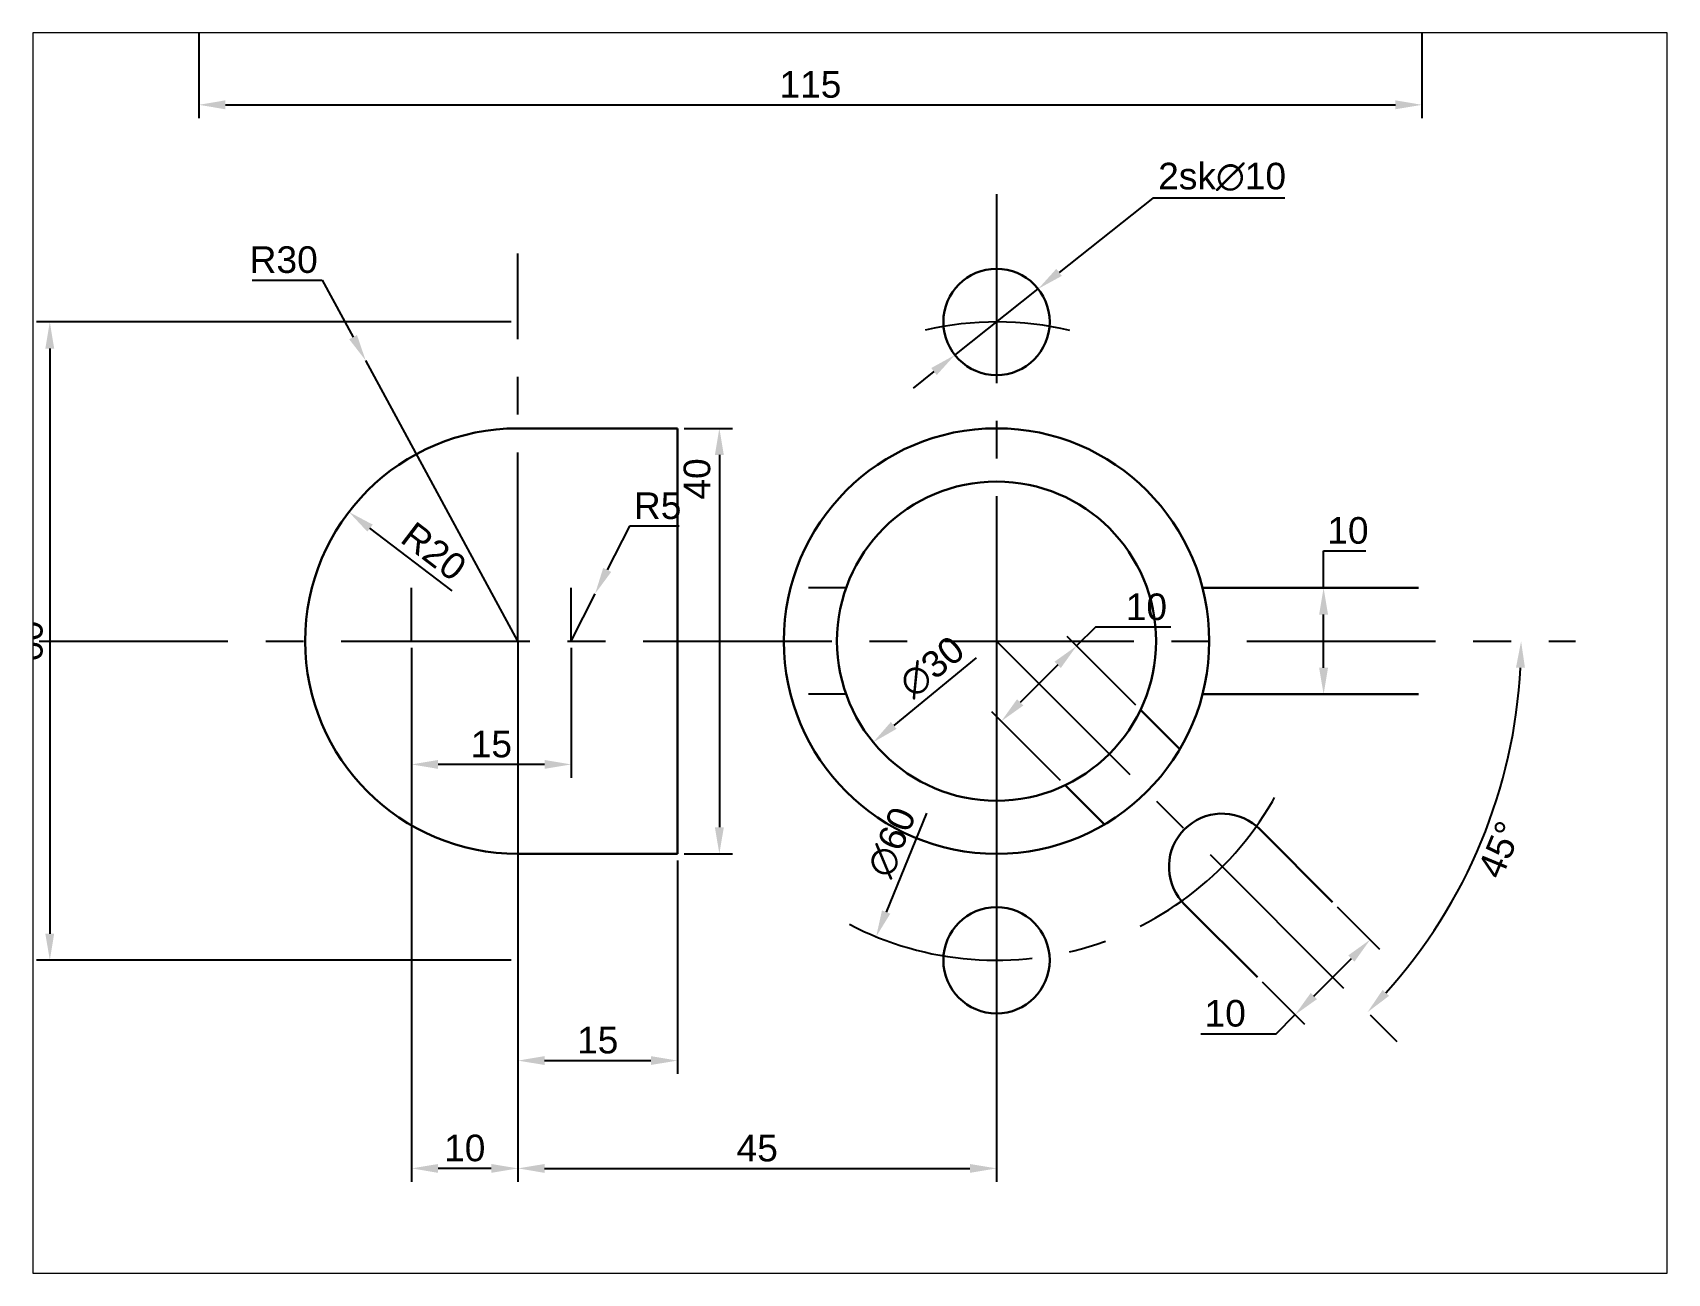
# Paper-space layout 'Layout1' of a CAD drawing. Header units: millimetres. Extents: x 26 to 231, y 20 to 176.
# The model-space entities are those that its viewports show. They can reach past a viewport. Long polylines and large blocks are cut down to what shows.
import ezdxf

# ---------------------------------------------------------------- set-up
doc = ezdxf.new("R2010")
doc.units = ezdxf.units.MM
doc.linetypes.add('CENTER', pattern=[50.8, 31.75, -6.35, 6.35, -6.35])
doc.linetypes.add('HIDDEN', pattern=[9.525, 6.35, -3.175])
for name, color, linetype in [('Asines', 92, 'CENTER'), ('Matmenys', 160, 'Continuous'), ('Nematomos', 10, 'HIDDEN')]:
    doc.layers.add(name, color=color, linetype=linetype)
doc.layers.add('Pagrindinis', color=7, linetype='Continuous', lineweight=30)
doc.styles.get("Standard").update_dxf_attribs({"font": 'arial.ttf'})
doc.dimstyles.new('ISO-25', dxfattribs={"dimtxt": 2.5, "dimasz": 2.5, "dimexe": 1.25, "dimexo": 0.625, "dimtad": 2, "dimtoh": 1, "dimtxsty": 'Standard', "dimcen": 2.5, "dimadec": 0, "dimazin": 0, "dimtfac": 1, "dimtmove": 0, "dimatfit": 3, "dimfxl": 1, "dimarcsym": 0})

# ---------------------------------------------------------------- blocks, each defined once
blk = doc.blocks.new('*D4')
at = {"layer": 'Defpoints', "color": 0, "transparency": 16777216}
for p in [(-45, 0), (0, 0), (0, -49.56)]:
    blk.add_point(p, dxfattribs=at)
at = {"layer": 'Matmenys', "color": 0, "lineweight": -2, "transparency": 16777216}
for p, q in [((-45, -0.62), (-45, -50.81)), ((0, -0.62), (0, -50.81)), ((-42.5, -49.56), (-2.5, -49.56))]:
    blk.add_line(p, q, dxfattribs=at)
at = {"layer": 'Matmenys', "color": 0, "transparency": 16777216}
for points in [[(-42.5, -49.15), (-42.5, -49.98), (-45, -49.56)], [(-2.5, -49.15), (-2.5, -49.98), (0, -49.56)]]:
    blk.add_solid(points, dxfattribs=at)
at = {"layer": 'Matmenys', "color": 0, "transparency": 16777216, "insert": (-22.5, -47.67), "char_height": 2.5, "attachment_point": 5}
blk.add_mtext('45', dxfattribs=at)
blk = doc.blocks.new('*D5')
at = {"layer": 'Defpoints', "color": 0, "transparency": 16777216}
for p in [(-55, 0), (-45, 0), (-55, -49.56)]:
    blk.add_point(p, dxfattribs=at)
at = {"layer": 'Matmenys', "color": 0, "lineweight": -2, "transparency": 16777216}
for p, q in [((-55, -0.62), (-55, -50.81)), ((-45, -0.62), (-45, -50.81)), ((-47.5, -49.56), (-52.5, -49.56))]:
    blk.add_line(p, q, dxfattribs=at)
at = {"layer": 'Matmenys', "color": 0, "transparency": 16777216}
for points in [[(-52.5, -49.15), (-52.5, -49.98), (-55, -49.56)], [(-47.5, -49.15), (-47.5, -49.98), (-45, -49.56)]]:
    blk.add_solid(points, dxfattribs=at)
at = {"layer": 'Matmenys', "color": 0, "transparency": 16777216, "insert": (-50, -47.66), "char_height": 2.5, "attachment_point": 5}
blk.add_mtext('10', dxfattribs=at)
blk = doc.blocks.new('*D6')
at = {"layer": 'Defpoints', "color": 0, "transparency": 16777216}
for p in [(-45, 0), (-30, -20), (-30, -39.43)]:
    blk.add_point(p, dxfattribs=at)
at = {"layer": 'Matmenys', "color": 0, "lineweight": -2, "transparency": 16777216}
for p, q in [((-45, -0.62), (-45, -40.68)), ((-30, -20.62), (-30, -40.68)), ((-42.5, -39.43), (-32.5, -39.43))]:
    blk.add_line(p, q, dxfattribs=at)
at = {"layer": 'Matmenys', "color": 0, "transparency": 16777216}
for points in [[(-42.5, -39.01), (-42.5, -39.84), (-45, -39.43)], [(-32.5, -39.01), (-32.5, -39.84), (-30, -39.43)]]:
    blk.add_solid(points, dxfattribs=at)
at = {"layer": 'Matmenys', "color": 0, "transparency": 16777216, "insert": (-37.5, -37.52), "char_height": 2.5, "attachment_point": 5}
blk.add_mtext('15', dxfattribs=at)
blk = doc.blocks.new('*D7')
at = {"layer": 'Defpoints', "color": 0, "transparency": 16777216}
for p in [(-45, 30), (-89.01, -30), (-45, -30)]:
    blk.add_point(p, dxfattribs=at)
at = {"layer": 'Matmenys', "color": 0, "lineweight": -2, "transparency": 16777216}
for p, q in [((-45.63, 30), (-90.26, 30)), ((-89.01, 27.5), (-89.01, -27.5)), ((-45.63, -30), (-90.26, -30))]:
    blk.add_line(p, q, dxfattribs=at)
at = {"layer": 'Matmenys', "color": 0, "transparency": 16777216}
for points in [[(-89.43, 27.5), (-88.6, 27.5), (-89.01, 30)], [(-89.43, -27.5), (-88.6, -27.5), (-89.01, -30)]]:
    blk.add_solid(points, dxfattribs=at)
at = {"layer": 'Matmenys', "color": 0, "transparency": 16777216, "insert": (-90.92, 0), "char_height": 2.5, "attachment_point": 5, "rotation": 90}
blk.add_mtext('60', dxfattribs=at)
blk = doc.blocks.new('*D8')
at = {"layer": 'Defpoints', "color": 0, "transparency": 16777216}
for p in [(-75, 60), (40, 60), (40, 50.41)]:
    blk.add_point(p, dxfattribs=at)
at = {"layer": 'Matmenys', "color": 0, "lineweight": -2, "transparency": 16777216}
for p, q in [((-75, 59.38), (-75, 49.16)), ((40, 59.38), (40, 49.16)), ((-72.5, 50.41), (37.5, 50.41))]:
    blk.add_line(p, q, dxfattribs=at)
at = {"layer": 'Matmenys', "color": 0, "transparency": 16777216}
for points in [[(-72.5, 50.83), (-72.5, 49.99), (-75, 50.41)], [(37.5, 50.83), (37.5, 49.99), (40, 50.41)]]:
    blk.add_solid(points, dxfattribs=at)
at = {"layer": 'Matmenys', "color": 0, "transparency": 16777216, "insert": (-17.5, 52.31), "char_height": 2.5, "attachment_point": 5}
blk.add_mtext('115', dxfattribs=at)
blk = doc.blocks.new('*D11')
at = {"layer": 'Defpoints', "color": 0, "transparency": 16777216}
for p in [(0.45, -7.53), (13.54, -6.46), (6.46, -13.54)]:
    blk.add_point(p, dxfattribs=at)
at = {"layer": 'Matmenys', "color": 0, "lineweight": -2, "transparency": 16777216}
for p, q in [((13.09, -6.02), (6.64, 0.43)), ((9.29, 1.31), (7.53, -0.45)), ((16.38, 1.31), (9.29, 1.31)), ((5.76, -2.22), (2.22, -5.76)), ((6.02, -13.09), (-0.43, -6.64))]:
    blk.add_line(p, q, dxfattribs=at)
at = {"layer": 'Matmenys', "color": 0, "transparency": 16777216}
for points in [[(5.46, -1.93), (6.05, -2.52), (7.53, -0.45)], [(1.93, -5.46), (2.52, -6.05), (0.45, -7.53)]]:
    blk.add_solid(points, dxfattribs=at)
at = {"layer": 'Matmenys', "color": 0, "transparency": 16777216, "insert": (14.09, 3.21), "char_height": 2.5, "attachment_point": 5}
blk.add_mtext('10', dxfattribs=at)
blk = doc.blocks.new('*D14')
at = {"layer": 'Defpoints', "color": 0, "transparency": 16777216}
for p in [(-37.74, 4.46), (-40, 0)]:
    blk.add_point(p, dxfattribs=at)
at = {"layer": 'Matmenys', "color": 0, "lineweight": -2, "transparency": 16777216}
for p, q in [((-34.51, 10.81), (-36.61, 6.69)), ((-29.84, 10.81), (-34.51, 10.81)), ((-40, 0), (-37.74, 4.46))]:
    blk.add_line(p, q, dxfattribs=at)
at = {"layer": 'Matmenys', "color": 0, "transparency": 16777216}
blk.add_solid([(-36.98, 6.88), (-36.23, 6.5), (-37.74, 4.46)], dxfattribs=at)
at = {"layer": 'Matmenys', "color": 0, "transparency": 16777216, "insert": (-31.86, 12.71), "char_height": 2.5, "attachment_point": 5}
blk.add_mtext('R5', dxfattribs=at)
blk = doc.blocks.new('*D15')
at = {"layer": 'Defpoints', "color": 0, "transparency": 16777216}
for p in [(-30, 20), (-30, -20), (-26.06, -20)]:
    blk.add_point(p, dxfattribs=at)
at = {"layer": 'Matmenys', "color": 0, "lineweight": -2, "transparency": 16777216}
for p, q in [((-29.38, 20), (-24.81, 20)), ((-26.06, 17.5), (-26.06, -17.5)), ((-29.38, -20), (-24.81, -20))]:
    blk.add_line(p, q, dxfattribs=at)
at = {"layer": 'Matmenys', "color": 0, "transparency": 16777216}
for points in [[(-26.48, 17.5), (-25.64, 17.5), (-26.06, 20)], [(-26.48, -17.5), (-25.64, -17.5), (-26.06, -20)]]:
    blk.add_solid(points, dxfattribs=at)
at = {"layer": 'Matmenys', "color": 0, "transparency": 16777216, "insert": (-28.15, 15.24), "char_height": 2.5, "attachment_point": 5, "rotation": 90}
blk.add_mtext('40', dxfattribs=at)
blk = doc.blocks.new('*D17')
at = {"layer": 'Defpoints', "color": 0, "transparency": 16777216}
for p in [(-60.89, 12.14), (-45, 0)]:
    blk.add_point(p, dxfattribs=at)
at = {"layer": 'Matmenys', "color": 0, "lineweight": -2, "transparency": 16777216}
blk.add_line((-51.19, 4.73), (-58.91, 10.62), dxfattribs=at)
at = {"layer": 'Matmenys', "color": 0, "transparency": 16777216}
blk.add_solid([(-58.65, 10.95), (-59.16, 10.29), (-60.89, 12.14)], dxfattribs=at)
at = {"layer": 'Matmenys', "color": 0, "transparency": 16777216, "insert": (-52.9, 8.43), "char_height": 2.5, "attachment_point": 5, "rotation": 322.6243}
blk.add_mtext('R20', dxfattribs=at)
blk = doc.blocks.new('*D18')
at = {"layer": 'Defpoints', "color": 0, "transparency": 16777216}
for p in [(-59.31, 26.37), (-45, 0)]:
    blk.add_point(p, dxfattribs=at)
at = {"layer": 'Matmenys', "color": 0, "lineweight": -2, "transparency": 16777216}
for p, q in [((-70, 33.94), (-63.41, 33.94)), ((-63.41, 33.94), (-60.5, 28.57)), ((-45, 0), (-59.31, 26.37))]:
    blk.add_line(p, q, dxfattribs=at)
at = {"layer": 'Matmenys', "color": 0, "transparency": 16777216}
blk.add_solid([(-60.13, 28.77), (-60.86, 28.37), (-59.31, 26.37)], dxfattribs=at)
at = {"layer": 'Matmenys', "color": 0, "transparency": 16777216, "insert": (-67.02, 35.84), "char_height": 2.5, "attachment_point": 5}
blk.add_mtext('R30', dxfattribs=at)
blk = doc.blocks.new('*D20')
at = {"layer": 'Defpoints', "color": 0, "transparency": 16777216}
for p in [(11.32, 27.78), (-11.32, -27.78)]:
    blk.add_point(p, dxfattribs=at)
at = {"layer": 'Matmenys', "color": 0, "lineweight": -2, "transparency": 16777216}
blk.add_line((-6.59, -16.17), (-10.38, -25.47), dxfattribs=at)
at = {"layer": 'Matmenys', "color": 0, "transparency": 16777216}
blk.add_solid([(-10.77, -25.31), (-9.99, -25.62), (-11.32, -27.78)], dxfattribs=at)
at = {"layer": 'Matmenys', "color": 0, "transparency": 16777216, "insert": (-9.84, -18.91), "char_height": 2.5, "attachment_point": 5, "rotation": 67.8244}
blk.add_mtext('∅60', dxfattribs=at)
blk = doc.blocks.new('*D21')
at = {"layer": 'Defpoints', "color": 0, "transparency": 16777216}
for p in [(11.6, 9.51), (-11.6, -9.51)]:
    blk.add_point(p, dxfattribs=at)
at = {"layer": 'Matmenys', "color": 0, "lineweight": -2, "transparency": 16777216}
blk.add_line((-1.9, -1.56), (-9.67, -7.93), dxfattribs=at)
at = {"layer": 'Matmenys', "color": 0, "transparency": 16777216}
blk.add_solid([(-9.93, -7.6), (-9.4, -8.25), (-11.6, -9.51)], dxfattribs=at)
at = {"layer": 'Matmenys', "color": 0, "transparency": 16777216, "insert": (-6.07, -2.43), "char_height": 2.5, "attachment_point": 5, "rotation": 39.3537}
blk.add_mtext('∅30', dxfattribs=at)
blk = doc.blocks.new('*D22')
at = {"layer": 'Defpoints', "color": 0, "transparency": 16777216}
for p in [(3.92, 33.11), (-3.92, 26.89)]:
    blk.add_point(p, dxfattribs=at)
at = {"layer": 'Matmenys', "color": 0, "lineweight": -2, "transparency": 16777216}
for p, q in [((14.7, 41.65), (5.88, 34.66)), ((27.1, 41.65), (14.7, 41.65)), ((-3.92, 26.89), (3.92, 33.11)), ((-5.88, 25.34), (-7.84, 23.79))]:
    blk.add_line(p, q, dxfattribs=at)
at = {"layer": 'Matmenys', "color": 0, "transparency": 16777216}
for points in [[(5.62, 34.99), (6.14, 34.33), (3.92, 33.11)], [(-6.14, 25.67), (-5.62, 25.01), (-3.92, 26.89)]]:
    blk.add_solid(points, dxfattribs=at)
at = {"layer": 'Matmenys', "color": 0, "transparency": 16777216, "insert": (21.21, 43.63), "char_height": 2.5, "attachment_point": 5}
blk.add_mtext('2sk∅10', dxfattribs=at)
blk = doc.blocks.new('*D23')
at = {"layer": 'Defpoints', "color": 0, "transparency": 16777216}
for p in [(-90, 0), (0, 0), (54.45, 0), (42.72, -24.66), (39.95, -39.95)]:
    blk.add_point(p, dxfattribs=at)
at = {"layer": 'Matmenys', "color": 0, "lineweight": -2, "transparency": 16777216}
blk.add_arc((0, 0), 49.32, 317.9044, 357.0956, dxfattribs=at)
at = {"layer": 'Matmenys', "color": 0, "transparency": 16777216}
for points in [[(48.84, -2.49), (49.68, -2.51), (49.32, 0)], [(36.9, -33.35), (36.3, -32.78), (34.88, -34.88)]]:
    blk.add_solid(points, dxfattribs=at)
at = {"layer": 'Matmenys', "color": 0, "transparency": 16777216, "insert": (47.32, -19.6), "char_height": 2.5, "attachment_point": 5, "rotation": 67.5}
blk.add_mtext('45°', dxfattribs=at)
blk = doc.blocks.new('*D24')
at = {"layer": 'Defpoints', "color": 0, "transparency": 16777216}
for p in [(31.6, -24.53), (35.13, -28.06), (24.53, -31.6)]:
    blk.add_point(p, dxfattribs=at)
at = {"layer": 'Matmenys', "color": 0, "lineweight": -2, "transparency": 16777216}
for p, q in [((32.04, -24.97), (36.02, -28.95)), ((29.83, -33.37), (33.37, -29.83)), ((24.97, -32.04), (28.95, -36.02)), ((26.29, -36.9), (28.06, -35.13)), ((19.21, -36.9), (26.29, -36.9))]:
    blk.add_line(p, q, dxfattribs=at)
at = {"layer": 'Matmenys', "color": 0, "transparency": 16777216}
for points in [[(33.07, -29.54), (33.66, -30.12), (35.13, -28.06)], [(29.54, -33.07), (30.12, -33.66), (28.06, -35.13)]]:
    blk.add_solid(points, dxfattribs=at)
at = {"layer": 'Matmenys', "color": 0, "transparency": 16777216, "insert": (21.5, -35), "char_height": 2.5, "attachment_point": 5}
blk.add_mtext('10', dxfattribs=at)
blk = doc.blocks.new('*D25')
at = {"layer": 'Defpoints', "color": 0, "transparency": 16777216}
for p in [(30.75, 5), (39.69, 5), (39.69, -5)]:
    blk.add_point(p, dxfattribs=at)
at = {"layer": 'Matmenys', "color": 0, "lineweight": -2, "transparency": 16777216}
for p, q in [((30.75, 5), (30.75, 8.49)), ((30.75, 8.49), (34.71, 8.49)), ((39.06, 5), (29.5, 5)), ((30.75, -2.5), (30.75, 2.5)), ((39.06, -5), (29.5, -5))]:
    blk.add_line(p, q, dxfattribs=at)
at = {"layer": 'Matmenys', "color": 0, "transparency": 16777216}
for points in [[(30.33, 2.5), (31.17, 2.5), (30.75, 5)], [(30.33, -2.5), (31.17, -2.5), (30.75, -5)]]:
    blk.add_solid(points, dxfattribs=at)
at = {"layer": 'Matmenys', "color": 0, "transparency": 16777216, "insert": (33.04, 10.39), "char_height": 2.5, "attachment_point": 5}
blk.add_mtext('10', dxfattribs=at)
blk = doc.blocks.new('*D31')
at = {"layer": 'Defpoints', "color": 0, "transparency": 16777216}
for p in [(-40, 0), (-55, -5), (-55, -11.59)]:
    blk.add_point(p, dxfattribs=at)
at = {"layer": 'Matmenys', "color": 0, "lineweight": -2, "transparency": 16777216}
for p, q in [((-40, -0.62), (-40, -12.84)), ((-55, -5.62), (-55, -12.84)), ((-42.5, -11.59), (-52.5, -11.59))]:
    blk.add_line(p, q, dxfattribs=at)
at = {"layer": 'Matmenys', "color": 0, "transparency": 16777216}
for points in [[(-52.5, -11.17), (-52.5, -12.01), (-55, -11.59)], [(-42.5, -11.17), (-42.5, -12.01), (-40, -11.59)]]:
    blk.add_solid(points, dxfattribs=at)
at = {"layer": 'Matmenys', "color": 0, "transparency": 16777216, "insert": (-47.5, -9.69), "char_height": 2.5, "attachment_point": 5}
blk.add_mtext('15', dxfattribs=at)

msp = doc.modelspace()

# ---------------------------------------------------------------- linework, layer by layer
at = {"layer": 'Asines'}
for p, q in [((0, 42), (0, -44.234)), ((-45, 0), (-45, 36.434)), ((-55, 0), (-55, 5)), ((-40, 0), (-40, 5)), ((-90, 0), (54.447, 0)), ((-45, 0), (-45, -41.071)), ((0, 0), (39.952, -39.952))]:
    msp.add_line(p, q, dxfattribs=at)
for start, end in [(76.73387, 102.92695), (242.53269, 334.15388)]:
    msp.add_arc((0, 0), 30, start, end, dxfattribs=at)
at = {"layer": 'Nematomos'}
for p, q in [((-14.142, 5), (-19.365, 5)), ((-14.142, -5), (-19.365, -5))]:
    msp.add_line(p, q, dxfattribs=at)
at = {"layer": 'Pagrindinis'}
for p, q in [((-45, 20), (-30, 20)), ((-30, 20), (-30, -20)), ((19.365, 5), (39.686, 5)), ((19.365, -5), (39.686, -5)), ((13.536, -6.464), (17.229, -10.158)), ((6.464, -13.536), (10.158, -17.229)), ((24.749, -17.678), (24.442, -17.395)), ((24.749, -17.678), (31.598, -24.527)), ((-30, -20), (-45, -20)), ((17.678, -24.749), (17.395, -24.442)), ((17.678, -24.749), (24.527, -31.598))]:
    msp.add_line(p, q, dxfattribs=at)
for centre, radius in [((0, 30), 5), ((0, 0), 20), ((0, 0), 15), ((0, -30), 5)]:
    msp.add_circle(centre, radius, dxfattribs=at)
for centre, radius, start, end in [((-45, 0), 20, 90, 270), ((21.213, -21.213), 5, 49.78019, 220.21981)]:
    msp.add_arc(centre, radius, start, end, dxfattribs=at)

# ---------------------------------------------------------------- dimensions: what is measured, and where the dimension line sits
at = {"layer": 'Matmenys'}
for base, p1, p2, picture, middle in [((40, 50.41), (-75, 60), (40, 60), '*D8', (-17.5, 52.311)), ((-55, -49.563), (-45, 0), (-55, 0), '*D5', (-50, -47.662)), ((-55, -11.59), (-40, 0), (-55, -5), '*D31', (-47.5, -9.689)), ((0, -49.563), (-45, 0), (0, 0), '*D4', (-22.5, -47.667)), ((-30, -39.426), (-45, 0), (-30, -20), '*D6', (-37.5, -37.525))]:
    dim = msp.add_linear_dim(base=base, p1=p1, p2=p2, dimstyle='ISO-25', override={"dimtad": 3}, dxfattribs=at)
    dim.commit()
    dim.dimension.update_dxf_attribs({"geometry": picture, "text_midpoint": middle})
dim = msp.add_diameter_dim_2p(p1=(-3.918, 26.894), p2=(3.918, 33.106), text='2sk<>', dimstyle='ISO-25', dxfattribs=at)
dim.commit()
dim.dimension.update_dxf_attribs({"geometry": '*D22', "text_midpoint": (21.212, 41.654), "dimtype": 163})
for center, mpoint, picture, middle in [((-45, 0), (-59.306, 26.369), '*D18', (-67.018, 33.935)), ((-40, 0), (-37.737, 4.459), '*D14', (-31.862, 10.814)), ((-45, 0), (-60.893, 12.141), '*D17', (-54.053, 6.916))]:
    dim = msp.add_radius_dim(center=center, mpoint=mpoint, dimstyle='ISO-25', dxfattribs=at)
    dim.commit()
    dim.dimension.update_dxf_attribs({"geometry": picture, "text_midpoint": middle, "dimtype": 164})
dim = msp.add_linear_dim(base=(-89.015, -30), p1=(-45, 30), p2=(-45, -30), angle=270, dimstyle='ISO-25', dxfattribs=at)
dim.commit()
dim.dimension.update_dxf_attribs({"geometry": '*D7', "text_midpoint": (-90.916, 0)})
for p1, p2, picture, middle in [((11.323, 27.781), (-11.323, -27.781), '*D20', (-8.013, -19.658)), ((11.599, 9.512), (-11.599, -9.512), '*D21', (-4.816, -3.95))]:
    dim = msp.add_diameter_dim_2p(p1=p1, p2=p2, dimstyle='ISO-25', dxfattribs=at)
    dim.commit()
    dim.dimension.update_dxf_attribs({"geometry": picture, "text_midpoint": middle, "dimtype": 163})
for base, p1, p2, angle, override, picture, middle, dimtype in [((-26.058, -20), (-30, 20), (-30, -20), 90, {"dimtmove": 2}, '*D15', (-28.146, 15.236), 160), ((0.454, -7.525), (13.536, -6.464), (6.464, -13.536), 225, {"dimtmove": 1}, '*D11', (9.402, 1.097), 161), ((35.133, -28.062), (24.527, -31.598), (31.598, -24.527), 45, {"dimtmove": 1}, '*D24', (23.948, -36.792), 161)]:
    dim = msp.add_linear_dim(base=base, p1=p1, p2=p2, angle=angle, dimstyle='ISO-25', override=override, dxfattribs=at)
    dim.commit()
    dim.dimension.update_dxf_attribs({"geometry": picture, "text_midpoint": middle, "dimtype": dimtype})
dim = msp.add_linear_dim(base=(30.749, 5), p1=(39.686, -5), p2=(39.686, 5), angle=90, dimstyle='ISO-25', dxfattribs=at)
dim.commit()
dim.dimension.update_dxf_attribs({"geometry": '*D25', "text_midpoint": (33.043, 8.486), "dimtype": 160})
dim = msp.add_angular_dim_2l(base=(42.715, -24.662), line1=((0, 0), (39.952, -39.952)), line2=((-90, 0), (54.447, 0)), dimstyle='ISO-25', dxfattribs=at)
dim.commit()
dim.dimension.update_dxf_attribs({"geometry": '*D23', "text_midpoint": (47.321, -19.601)})

psp = doc.layouts.get("Layout1")

# ---------------------------------------------------------------- viewports
at = {"layer": '0'}
psp.add_viewport(center=(128.5, 97.5), size=(205.6, 156), view_center_point=(-13.777, -1.117), view_height=116.60998, dxfattribs=at)

doc.saveas('drawing.dxf')
